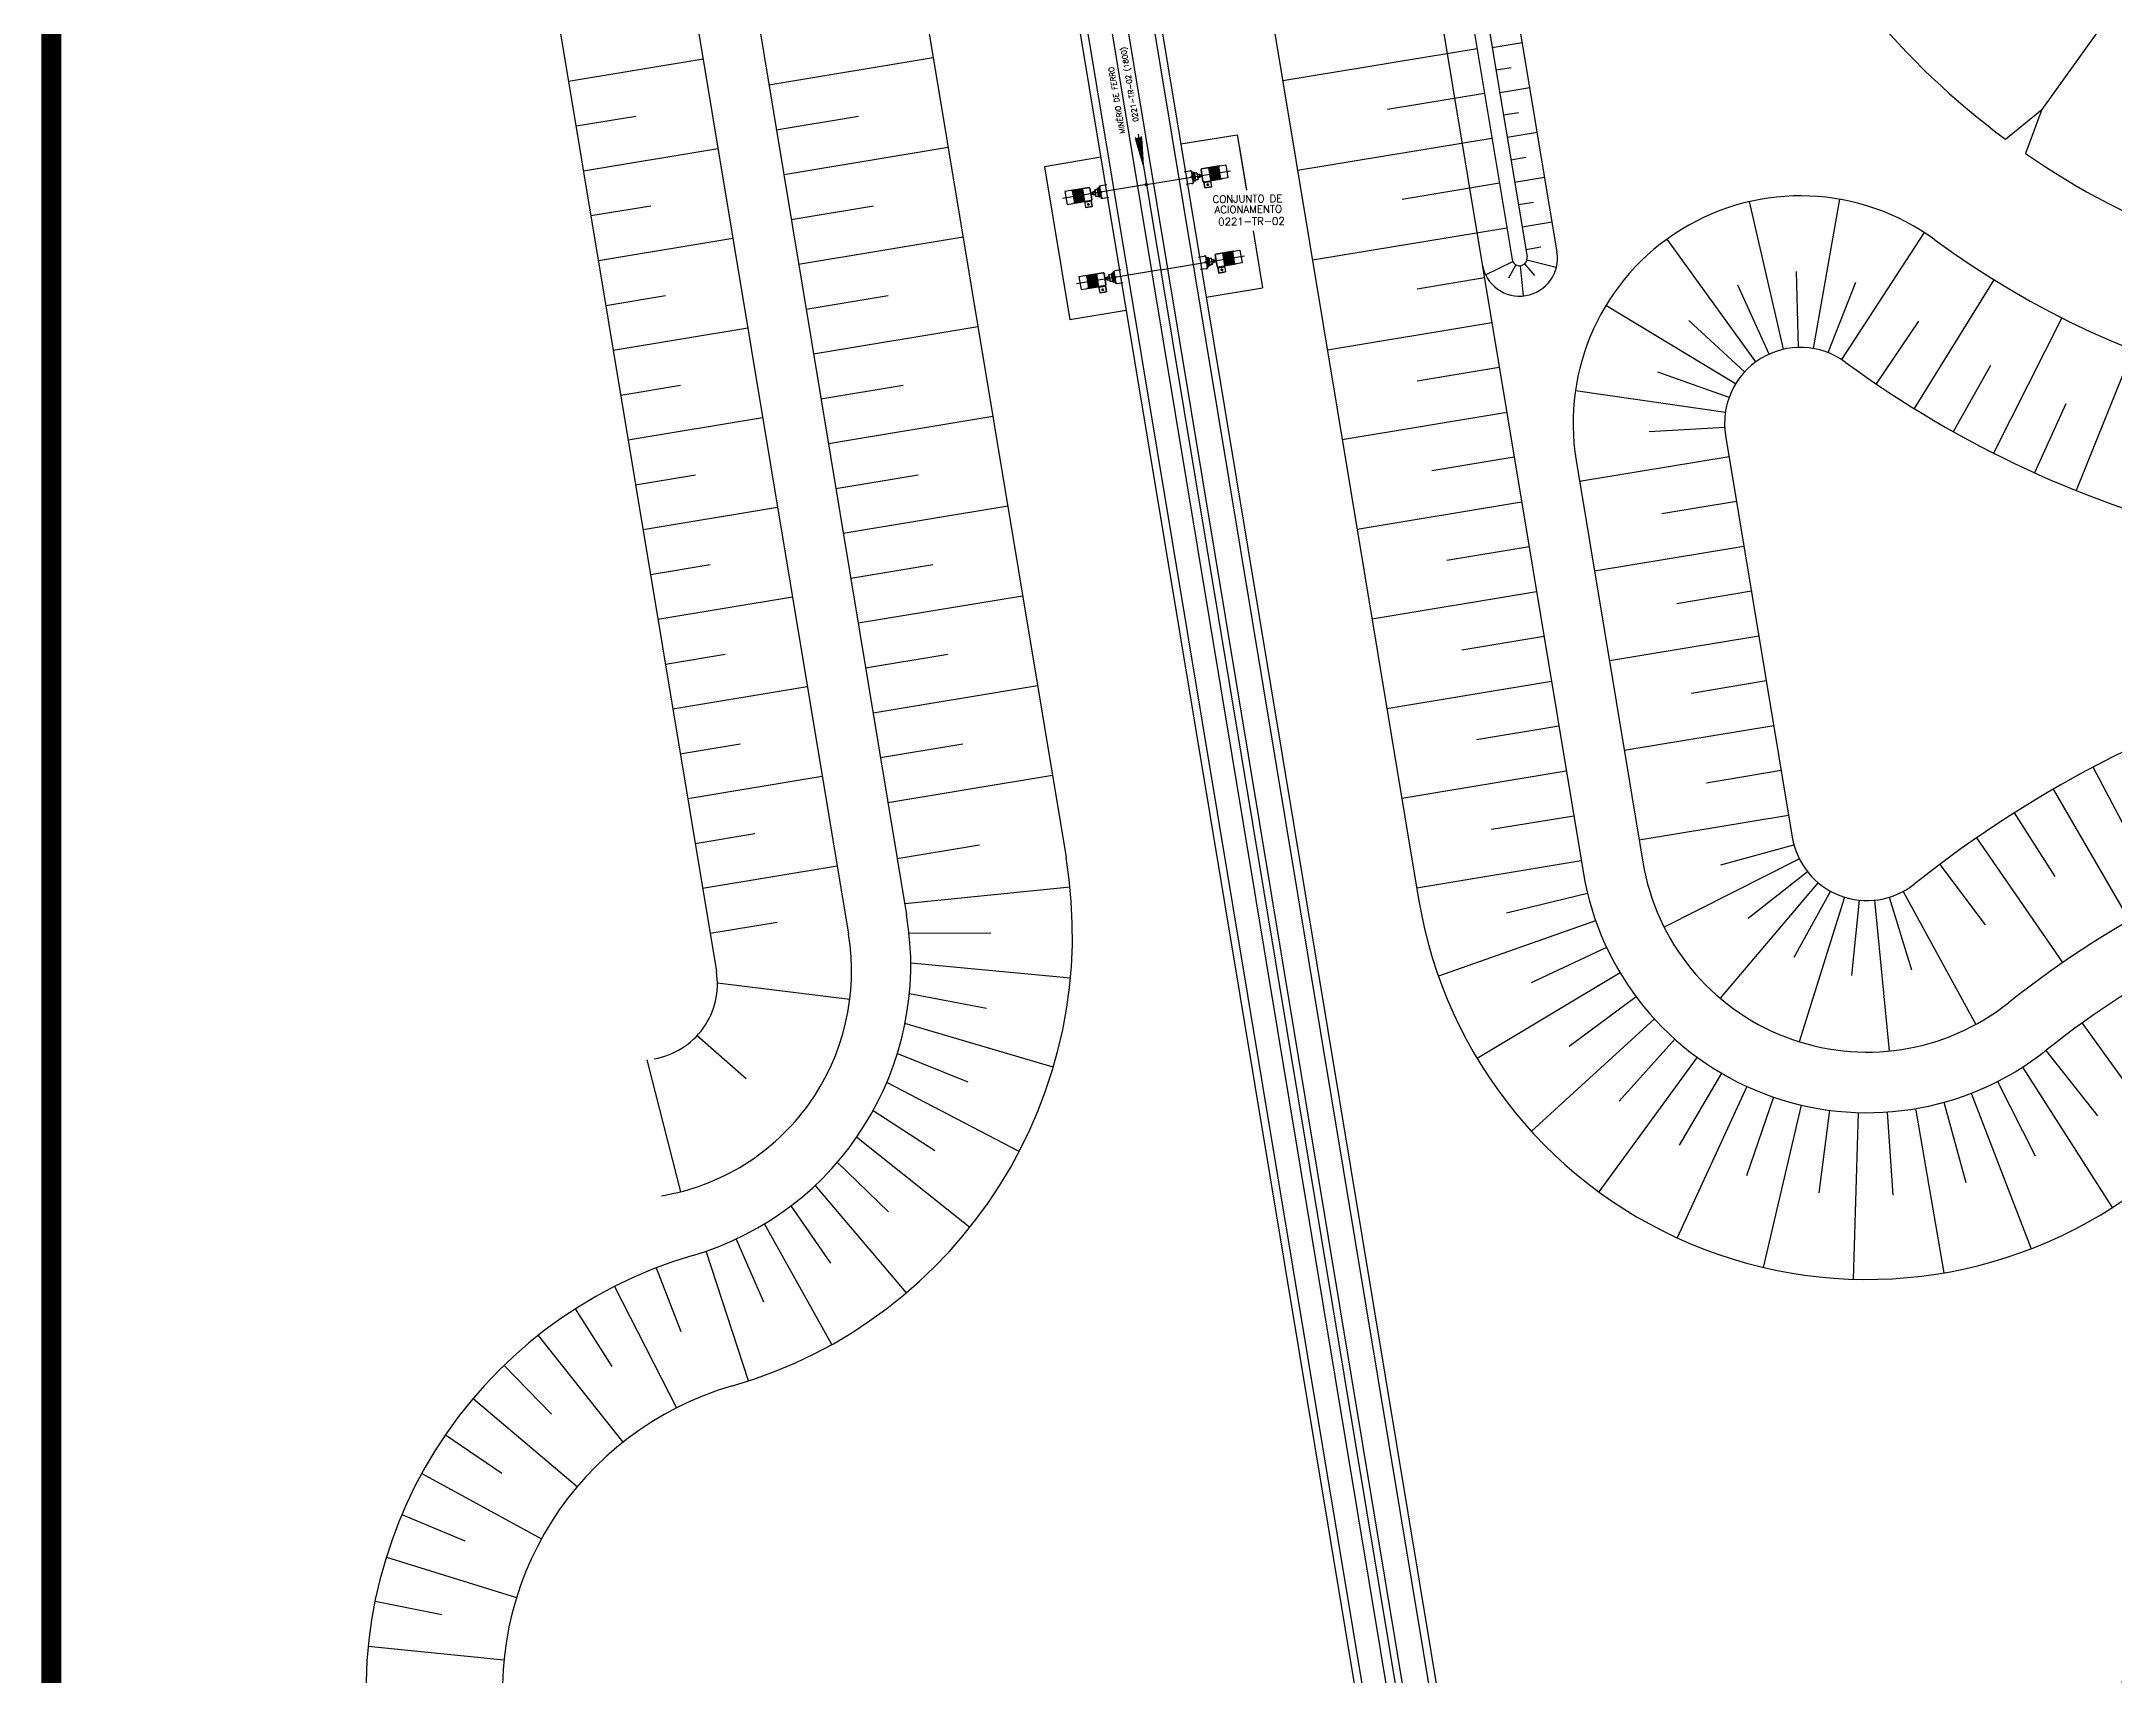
# Model space of a CAD drawing. Header units: millimetres. Extents: x -16232 to 52632, y -3739 to 20678.
# Drawn here: x 19671 to 21548, y 13005 to 14484 of the extents above; entities that cross this region are included whole.
import ezdxf
from ezdxf.enums import TextEntityAlignment as Align

# ---------------------------------------------------------------- set-up
doc = ezdxf.new("R2010")
doc.units = ezdxf.units.MM
doc.header["$LTSCALE"] = 300
doc.header["$MEASUREMENT"] = 0
doc.layers.add('CINZA-8', color=8, linetype='Continuous')
doc.layers.add('EM-PJ-TEXTO', color=7, linetype='Continuous')
doc.styles.add('ROMANT', font='ROMANT', dxfattribs={"height": 0.2})

msp = doc.modelspace()

# ---------------------------------------------------------------- linework, layer by layer
at = {"layer": 'CINZA-8'}
for p, q in [((20855.572, 15004.014), (20975.4, 14282.179)), ((20882.639, 15008.507), (21002.467, 14286.672)), ((20896.173, 15010.754), (21016.001, 14288.919)), ((20923.24, 15015.247), (21043.068, 14293.412)), ((20402.194, 14928.751), (20598.658, 13745.269)), ((20253.324, 14904.038), (20454.312, 13693.3)), ((20074.996, 14889.231), (20282.056, 13641.916)), ((20199.046, 14895.917), (20401.612, 13675.669)), ((21688.378, 14710.821), (21482.159, 14422.508)), ((20608.664, 14681.765), (21000.536, 12321.157)), ((20623.05, 14684.153), (21014.921, 12323.545)), ((20756.128, 14681.56), (20917.841, 13707.411)), ((20649.561, 14667.785), (21042.682, 12299.645)), ((20656.327, 14668.909), (21044.844, 12328.512)), ((20583.99, 14656.9), (20972.506, 12316.504)), ((20590.757, 14658.024), (20983.879, 12289.883)), ((20970.788, 14477.507), (20794.85, 14448.301)), ((21011.645, 14482.705), (20984.577, 14478.211)), ((20148.219, 14448.142), (20270.022, 14468.362)), ((20329.566, 14444.764), (20478.436, 14469.477)), ((21001.481, 14460.158), (20987.947, 14457.911)), ((20977.528, 14436.906), (20889.559, 14422.303)), ((21018.385, 14442.104), (20991.317, 14437.61)), ((20154.959, 14407.541), (20209.093, 14416.528)), ((20336.306, 14404.163), (20410.741, 14416.519)), ((21008.221, 14419.557), (20994.687, 14417.31)), ((20661.126, 14397.033), (20664.553, 14394.615)), ((20661.451, 14396.049), (20664.701, 14393.755)), ((20664.115, 14397.157), (20662.015, 14394.184)), ((20664.263, 14396.297), (20662.235, 14393.426)), ((20663.796, 14400.036), (20984.36, 12468.977)), ((20664.115, 14397.157), (20667.089, 14395.059)), ((20664.263, 14396.297), (20667.135, 14394.271)), ((20666.973, 14398.041), (20664.553, 14394.615)), ((20666.997, 14397.004), (20664.701, 14393.755)), ((20667.035, 14395.989), (20664.85, 14392.895)), ((20667.01, 14396.419), (20668.432, 14372.109)), ((20702.463, 14391.234), (20753.607, 14399.613)), ((20753.607, 14399.613), (20761.694, 14350.896)), ((20984.268, 14396.305), (20808.33, 14367.099)), ((21025.124, 14401.503), (20998.057, 14397.01)), ((20161.699, 14366.94), (20283.502, 14387.16)), ((20343.046, 14363.562), (20491.916, 14388.275)), ((20630.09, 14379.22), (20578.982, 14370.624)), ((20661.635, 14395.493), (20668.432, 14372.109)), ((20661.755, 14395.079), (20664.85, 14392.895)), ((20662.031, 14394.129), (20664.998, 14392.035)), ((20662.307, 14393.178), (20665.146, 14391.175)), ((20664.411, 14395.437), (20662.456, 14392.668)), ((20662.584, 14392.228), (20665.294, 14390.315)), ((20664.56, 14394.577), (20662.676, 14391.91)), ((20662.86, 14391.278), (20665.442, 14389.455)), ((20664.708, 14393.717), (20662.896, 14391.153)), ((20664.856, 14392.857), (20663.116, 14390.395)), ((20663.136, 14390.327), (20665.591, 14388.595)), ((20665.004, 14391.997), (20663.337, 14389.637)), ((20663.412, 14389.377), (20665.739, 14387.736)), ((20665.152, 14391.137), (20663.557, 14388.879)), ((20663.688, 14388.427), (20665.887, 14386.876)), ((20665.301, 14390.277), (20663.777, 14388.121)), ((20663.965, 14387.476), (20666.035, 14386.016)), ((20665.449, 14389.417), (20663.998, 14387.363)), ((20665.597, 14388.558), (20664.218, 14386.605)), ((20664.241, 14386.526), (20666.183, 14385.156)), ((20664.412, 14395.437), (20667.182, 14393.483)), ((20665.745, 14387.698), (20664.438, 14385.847)), ((20664.517, 14385.576), (20666.332, 14384.296)), ((20664.56, 14394.577), (20667.228, 14392.695)), ((20665.893, 14386.838), (20664.659, 14385.089)), ((20664.708, 14393.717), (20667.274, 14391.907)), ((20664.793, 14384.626), (20666.48, 14383.436)), ((20664.856, 14392.857), (20667.32, 14391.119)), ((20666.042, 14385.978), (20664.879, 14384.332)), ((20667.093, 14395.001), (20664.998, 14392.035)), ((20665.004, 14391.997), (20667.366, 14390.331)), ((20665.07, 14383.675), (20666.628, 14382.576)), ((20666.19, 14385.118), (20665.099, 14383.574)), ((20667.151, 14394.013), (20665.146, 14391.175)), ((20665.153, 14391.137), (20667.412, 14389.543)), ((20667.208, 14393.025), (20665.294, 14390.315)), ((20665.301, 14390.277), (20667.458, 14388.755)), ((20666.338, 14384.258), (20665.32, 14382.816)), ((20665.346, 14382.725), (20666.776, 14381.716)), ((20667.266, 14392.037), (20665.443, 14389.455)), ((20665.449, 14389.418), (20667.504, 14387.967)), ((20666.486, 14383.398), (20665.54, 14382.058)), ((20667.324, 14391.049), (20665.591, 14388.596)), ((20665.597, 14388.558), (20667.55, 14387.179)), ((20665.622, 14381.775), (20666.924, 14380.856)), ((20667.382, 14390.061), (20665.739, 14387.736)), ((20665.745, 14387.698), (20667.596, 14386.392)), ((20666.635, 14382.538), (20665.76, 14381.3)), ((20667.44, 14389.073), (20665.887, 14386.876)), ((20665.894, 14386.838), (20667.643, 14385.604)), ((20665.898, 14380.824), (20667.073, 14379.996)), ((20666.783, 14381.678), (20665.98, 14380.542)), ((20667.497, 14388.085), (20666.035, 14386.016)), ((20666.042, 14385.978), (20667.689, 14384.816)), ((20666.175, 14379.874), (20667.221, 14379.136)), ((20667.555, 14387.097), (20666.184, 14385.156)), ((20666.19, 14385.118), (20667.735, 14384.028)), ((20666.931, 14380.818), (20666.201, 14379.784)), ((20667.613, 14386.109), (20666.332, 14384.296)), ((20666.338, 14384.258), (20667.781, 14383.24)), ((20667.079, 14379.958), (20666.421, 14379.026)), ((20666.451, 14378.924), (20667.369, 14378.276)), ((20667.671, 14385.121), (20666.48, 14383.436)), ((20666.487, 14383.398), (20667.827, 14382.452)), ((20667.729, 14384.134), (20666.628, 14382.576)), ((20666.635, 14382.538), (20667.873, 14381.664)), ((20667.227, 14379.098), (20666.641, 14378.268)), ((20666.727, 14377.973), (20667.517, 14377.416)), ((20667.786, 14383.146), (20666.776, 14381.716)), ((20666.783, 14381.678), (20667.919, 14380.876)), ((20667.376, 14378.238), (20666.862, 14377.511)), ((20667.844, 14382.158), (20666.925, 14380.856)), ((20666.931, 14380.818), (20667.965, 14380.088)), ((20667.902, 14381.17), (20667.073, 14379.996)), ((20667.079, 14379.958), (20668.011, 14379.3)), ((20667.524, 14377.378), (20667.082, 14376.753)), ((20667.96, 14380.182), (20667.221, 14379.136)), ((20667.228, 14379.098), (20668.057, 14378.512)), ((20668.018, 14379.194), (20667.369, 14378.276)), ((20667.376, 14378.238), (20668.103, 14377.725)), ((20668.075, 14378.206), (20667.517, 14377.416)), ((20667.524, 14377.378), (20668.15, 14376.937)), ((20668.133, 14377.218), (20667.666, 14376.556)), ((20755.278, 14389.416), (20761.941, 14349.271)), ((21014.961, 14378.956), (21001.427, 14376.709)), ((20578.982, 14370.624), (20602.004, 14231.956)), ((20667.003, 14377.023), (20667.665, 14376.556)), ((20667.28, 14376.073), (20667.814, 14375.696)), ((20667.672, 14376.518), (20667.302, 14375.995)), ((20667.82, 14375.658), (20667.523, 14375.237)), ((20667.556, 14375.123), (20667.962, 14374.836)), ((20667.672, 14376.518), (20668.196, 14376.149)), ((20667.968, 14374.798), (20667.743, 14374.479)), ((20668.191, 14376.23), (20667.814, 14375.696)), ((20667.82, 14375.658), (20668.242, 14375.361)), ((20667.832, 14374.172), (20668.11, 14373.976)), ((20668.249, 14375.242), (20667.962, 14374.836)), ((20668.117, 14373.938), (20667.963, 14373.721)), ((20667.969, 14374.798), (20668.288, 14374.573)), ((20668.108, 14373.222), (20668.258, 14373.116)), ((20668.307, 14374.254), (20668.11, 14373.976)), ((20668.117, 14373.938), (20668.334, 14373.785)), ((20668.265, 14373.078), (20668.184, 14372.963)), ((20668.364, 14373.266), (20668.258, 14373.116)), ((20668.265, 14373.078), (20668.38, 14372.997)), ((20668.385, 14372.272), (20668.406, 14372.256)), ((20668.413, 14372.218), (20668.404, 14372.205)), ((20668.422, 14372.278), (20668.407, 14372.256)), ((20668.413, 14372.218), (20668.426, 14372.209)), ((20671.371, 14354.54), (20747.458, 14367.006)), ((20705.447, 14365.976), (20710.758, 14366.846)), ((20711.934, 14367.038), (20712.012, 14366.565)), ((20712.012, 14366.565), (20713.724, 14356.113)), ((20712.012, 14366.565), (20713.181, 14365.366)), ((20713.181, 14365.366), (20714.264, 14365.543)), ((20713.181, 14365.366), (20714.45, 14357.622)), ((20714.264, 14365.543), (20714.322, 14365.191)), ((20714.322, 14365.191), (20714.909, 14365.288)), ((20714.322, 14365.191), (20715.475, 14358.151)), ((20714.909, 14365.288), (20714.993, 14364.78)), ((20714.993, 14364.78), (20717.113, 14365.127)), ((20714.993, 14364.78), (20715.98, 14358.755)), ((20718.1, 14359.103), (20715.98, 14358.755)), ((20715.98, 14358.755), (20716.063, 14358.248)), ((20717.113, 14365.127), (20717.385, 14363.469)), ((20717.385, 14363.469), (20719.537, 14363.822)), ((20717.385, 14363.469), (20717.828, 14360.761)), ((20719.981, 14361.114), (20717.828, 14360.761)), ((20717.828, 14360.761), (20718.1, 14359.103)), ((20719.537, 14363.822), (20719.648, 14363.145)), ((20719.648, 14363.145), (20721.543, 14363.455)), ((20719.648, 14363.145), (20721.543, 14363.455)), ((20719.87, 14361.791), (20721.765, 14362.101)), ((20721.765, 14362.101), (20719.87, 14361.791)), ((20719.87, 14361.791), (20719.981, 14361.114)), ((20720.814, 14367.909), (20721.38, 14368.697)), ((20721.543, 14363.455), (20720.814, 14367.909)), ((20721.38, 14368.697), (20743.314, 14372.29)), ((20722.495, 14357.647), (20721.765, 14362.101)), ((20727.472, 14369.695), (20729.375, 14358.079)), ((20727.536, 14369.303), (20736.634, 14370.793)), ((20727.647, 14368.626), (20736.745, 14370.116)), ((20727.758, 14367.949), (20736.856, 14369.439)), ((20727.869, 14367.272), (20736.967, 14368.762)), ((20727.98, 14366.595), (20737.078, 14368.085)), ((20728.091, 14365.918), (20737.189, 14367.408)), ((20728.202, 14365.241), (20737.3, 14366.731)), ((20728.313, 14364.564), (20737.41, 14366.055)), ((20728.534, 14363.21), (20737.632, 14364.701)), ((20728.645, 14362.533), (20737.743, 14364.024)), ((20728.756, 14361.856), (20737.854, 14363.347)), ((20728.867, 14361.179), (20737.965, 14362.67)), ((20728.978, 14360.503), (20738.076, 14361.993)), ((20729.089, 14359.826), (20738.187, 14361.316)), ((20729.2, 14359.149), (20738.298, 14360.639)), ((20729.311, 14358.472), (20738.409, 14359.962)), ((20745.217, 14360.675), (20729.375, 14358.079)), ((20736.57, 14371.186), (20738.473, 14359.57)), ((20743.314, 14372.29), (20745.217, 14360.675)), ((21031.864, 14360.902), (21004.797, 14356.409)), ((20671.371, 14354.54), (20595.336, 14341.753)), ((20619.47, 14351.78), (20597.551, 14348.093)), ((20597.551, 14348.093), (20599.503, 14336.485)), ((20604.29, 14349.227), (20606.243, 14337.619)), ((20613.448, 14350.363), (20604.356, 14348.834)), ((20613.562, 14349.687), (20604.47, 14348.158)), ((20613.675, 14349.01), (20604.584, 14347.481)), ((20613.789, 14348.334), (20604.698, 14346.805)), ((20613.903, 14347.658), (20604.811, 14346.129)), ((20614.017, 14346.981), (20604.925, 14345.452)), ((20614.13, 14346.305), (20605.039, 14344.776)), ((20614.244, 14345.628), (20605.153, 14344.099)), ((20614.472, 14344.275), (20605.38, 14342.746)), ((20614.585, 14343.599), (20605.494, 14342.07)), ((20614.699, 14342.922), (20605.608, 14341.393)), ((20614.813, 14342.246), (20605.722, 14340.717)), ((20614.927, 14341.57), (20605.835, 14340.041)), ((20615.041, 14340.893), (20605.949, 14339.364)), ((20615.154, 14340.217), (20606.063, 14338.688)), ((20613.382, 14350.756), (20615.334, 14339.148)), ((20620.26, 14351.217), (20619.47, 14351.78)), ((20621.009, 14346.766), (20620.26, 14351.217)), ((20622.903, 14347.084), (20621.009, 14346.766)), ((20622.903, 14347.084), (20621.009, 14346.766)), ((20623.13, 14345.732), (20621.236, 14345.413)), ((20621.236, 14345.413), (20623.13, 14345.732)), ((20621.985, 14340.962), (20621.236, 14345.413)), ((20621.422, 14340.172), (20621.985, 14340.962)), ((20621.422, 14340.172), (20622.353, 14334.638)), ((20622.353, 14334.638), (20621.422, 14340.172)), ((20624.94, 14348.123), (20622.789, 14347.761)), ((20622.789, 14347.761), (20622.903, 14347.084)), ((20623.13, 14345.732), (20623.244, 14345.055)), ((20623.244, 14345.055), (20625.395, 14345.417)), ((20626.78, 14350.136), (20624.661, 14349.78)), ((20624.661, 14349.78), (20624.94, 14348.123)), ((20624.94, 14348.123), (20625.395, 14345.417)), ((20625.395, 14345.417), (20625.674, 14343.76)), ((20625.674, 14343.76), (20627.793, 14344.116)), ((20627.282, 14350.742), (20626.695, 14350.644)), ((20626.695, 14350.644), (20626.78, 14350.136)), ((20626.78, 14350.136), (20627.793, 14344.116)), ((20628.305, 14351.276), (20627.222, 14351.094)), ((20627.222, 14351.094), (20627.282, 14350.742)), ((20627.282, 14350.742), (20628.465, 14343.707)), ((20627.793, 14344.116), (20627.878, 14343.609)), ((20627.878, 14343.609), (20628.465, 14343.707)), ((20629.024, 14352.788), (20628.305, 14351.276)), ((20628.305, 14351.276), (20629.606, 14343.538)), ((20628.465, 14343.707), (20628.524, 14343.356)), ((20628.524, 14343.356), (20629.606, 14343.538)), ((20628.945, 14353.262), (20629.024, 14352.788)), ((20629.024, 14352.788), (20630.781, 14342.344)), ((20629.606, 14343.538), (20630.781, 14342.344)), ((20635.427, 14354.352), (20630.12, 14353.459)), ((20630.781, 14342.344), (20630.86, 14341.87)), ((20632.036, 14342.068), (20637.319, 14342.957)), ((20712.626, 14355.446), (20707.339, 14354.58)), ((20714.45, 14357.622), (20713.724, 14356.113)), ((20713.724, 14356.113), (20713.802, 14355.639)), ((20715.533, 14357.799), (20714.45, 14357.622)), ((20716.063, 14358.248), (20715.475, 14358.151)), ((20715.475, 14358.151), (20715.533, 14357.799)), ((20723.283, 14357.081), (20722.495, 14357.647)), ((20723.283, 14357.081), (20724.19, 14351.544)), ((20724.19, 14351.544), (20723.283, 14357.081)), ((20723.414, 14356.282), (20729.506, 14357.28)), ((20724.19, 14351.544), (20730.282, 14352.542)), ((20730.282, 14352.542), (20724.19, 14351.544)), ((20727.945, 14354.592), (20725.751, 14354.233)), ((20726.668, 14355.509), (20727.028, 14353.316)), ((20729.375, 14358.079), (20730.282, 14352.542)), ((20729.375, 14358.079), (20730.282, 14352.542)), ((20991.007, 14355.704), (20903.039, 14341.101)), ((21275.404, 14206.043), (21299.256, 14341.142)), ((20168.439, 14326.339), (20222.573, 14335.326)), ((20349.785, 14322.961), (20424.221, 14335.317)), ((20599.503, 14336.485), (20615.334, 14339.148)), ((20615.268, 14339.54), (20606.177, 14338.011)), ((20615.334, 14339.148), (20616.265, 14333.615)), ((20615.334, 14339.148), (20616.265, 14333.615)), ((20621.556, 14339.374), (20615.468, 14338.35)), ((20622.353, 14334.638), (20616.265, 14333.615)), ((20616.265, 14333.615), (20622.353, 14334.638)), ((20617.815, 14336.31), (20620.006, 14336.678)), ((20618.726, 14337.59), (20619.095, 14335.398)), ((21021.701, 14338.355), (21008.167, 14336.108)), ((21248.113, 14205.344), (21217.382, 14339.047)), ((20175.179, 14285.738), (20296.982, 14305.958)), ((20356.525, 14282.36), (20505.396, 14307.073)), ((20768.063, 14312.523), (20776.625, 14260.944)), ((20997.747, 14315.103), (20821.81, 14285.897)), ((21038.604, 14320.301), (21011.537, 14315.808)), ((21223.255, 14194.057), (21142.81, 14305.184)), ((21375.462, 14311.138), (21300.806, 14196.041)), ((20684.177, 14277.399), (20760.264, 14289.864)), ((20718.253, 14288.834), (20723.564, 14289.704)), ((20724.74, 14289.897), (20724.818, 14289.423)), ((20724.818, 14289.423), (20726.53, 14278.971)), ((20724.818, 14289.423), (20725.987, 14288.224)), ((20725.987, 14288.224), (20727.07, 14288.402)), ((20725.987, 14288.224), (20727.256, 14280.48)), ((20727.07, 14288.402), (20727.128, 14288.05)), ((20727.128, 14288.05), (20727.715, 14288.146)), ((20727.128, 14288.05), (20728.281, 14281.01)), ((20727.715, 14288.146), (20727.798, 14287.638)), ((20727.798, 14287.638), (20729.919, 14287.985)), ((20727.798, 14287.638), (20728.785, 14281.614)), ((20729.919, 14287.985), (20730.19, 14286.327)), ((20730.19, 14286.327), (20732.343, 14286.68)), ((20730.19, 14286.327), (20730.634, 14283.619)), ((20732.787, 14283.972), (20730.634, 14283.619)), ((20730.634, 14283.619), (20730.906, 14281.961)), ((20732.343, 14286.68), (20732.454, 14286.003)), ((20732.454, 14286.003), (20734.349, 14286.313)), ((20732.454, 14286.003), (20734.349, 14286.313)), ((20732.676, 14284.649), (20734.571, 14284.959)), ((20734.571, 14284.959), (20732.676, 14284.649)), ((20732.676, 14284.649), (20732.787, 14283.972)), ((20733.62, 14290.767), (20734.186, 14291.555)), ((20734.349, 14286.313), (20733.62, 14290.767)), ((20734.186, 14291.555), (20756.12, 14295.149)), ((20735.301, 14280.505), (20734.571, 14284.959)), ((20740.278, 14292.553), (20742.181, 14280.937)), ((20740.342, 14292.161), (20749.44, 14293.651)), ((20740.453, 14291.484), (20749.551, 14292.974)), ((20740.564, 14290.807), (20749.662, 14292.297)), ((20740.675, 14290.13), (20749.773, 14291.62)), ((20740.786, 14289.453), (20749.884, 14290.943)), ((20740.897, 14288.776), (20749.995, 14290.267)), ((20741.008, 14288.099), (20750.105, 14289.59)), ((20741.119, 14287.422), (20750.216, 14288.913)), ((20741.34, 14286.068), (20750.438, 14287.559)), ((20741.451, 14285.391), (20750.549, 14286.882)), ((20741.562, 14284.715), (20750.66, 14286.205)), ((20741.673, 14284.038), (20750.771, 14285.528)), ((20741.784, 14283.361), (20750.882, 14284.851)), ((20741.895, 14282.684), (20750.993, 14284.174)), ((20742.006, 14282.007), (20751.103, 14283.497)), ((20758.023, 14283.533), (20742.181, 14280.937)), ((20749.376, 14294.044), (20751.279, 14282.428)), ((20756.12, 14295.149), (20758.023, 14283.533)), ((20978.466, 14272.643), (21003.08, 14284.765)), ((21028.441, 14297.754), (21014.907, 14295.507)), ((21042.495, 14279.429), (21015.886, 14286.122)), ((20684.177, 14277.399), (20608.142, 14264.611)), ((20632.276, 14274.638), (20610.357, 14270.951)), ((20610.357, 14270.951), (20612.309, 14259.344)), ((20617.096, 14272.085), (20619.049, 14260.477)), ((20626.254, 14273.221), (20617.162, 14271.692)), ((20626.367, 14272.545), (20617.276, 14271.016)), ((20626.481, 14271.869), (20617.39, 14270.34)), ((20626.595, 14271.192), (20617.504, 14269.663)), ((20626.709, 14270.516), (20617.617, 14268.987)), ((20626.823, 14269.839), (20617.731, 14268.31)), ((20626.936, 14269.163), (20617.845, 14267.634)), ((20627.05, 14268.486), (20617.959, 14266.957)), ((20627.278, 14267.133), (20618.186, 14265.604)), ((20627.391, 14266.457), (20618.3, 14264.928)), ((20627.505, 14265.781), (20618.414, 14264.252)), ((20627.619, 14265.104), (20618.527, 14263.575)), ((20626.188, 14273.614), (20628.14, 14262.006)), ((20633.066, 14274.075), (20632.276, 14274.638)), ((20633.814, 14269.624), (20633.066, 14274.075)), ((20635.709, 14269.943), (20633.814, 14269.624)), ((20635.709, 14269.943), (20633.814, 14269.624)), ((20635.936, 14268.59), (20634.042, 14268.271)), ((20634.042, 14268.271), (20635.936, 14268.59)), ((20634.791, 14263.82), (20634.042, 14268.271)), ((20637.746, 14270.981), (20635.595, 14270.619)), ((20635.595, 14270.619), (20635.709, 14269.943)), ((20635.936, 14268.59), (20636.05, 14267.913)), ((20636.05, 14267.913), (20638.201, 14268.275)), ((20639.586, 14272.994), (20637.467, 14272.638)), ((20637.467, 14272.638), (20637.746, 14270.981)), ((20637.746, 14270.981), (20638.201, 14268.275)), ((20638.201, 14268.275), (20638.48, 14266.618)), ((20638.48, 14266.618), (20640.598, 14266.974)), ((20640.088, 14273.6), (20639.501, 14273.502)), ((20639.501, 14273.502), (20639.586, 14272.994)), ((20639.586, 14272.994), (20640.598, 14266.974)), ((20641.111, 14274.134), (20640.028, 14273.952)), ((20640.028, 14273.952), (20640.088, 14273.6)), ((20640.088, 14273.6), (20641.271, 14266.565)), ((20640.598, 14266.974), (20640.684, 14266.467)), ((20640.684, 14266.467), (20641.271, 14266.565)), ((20641.83, 14275.646), (20641.111, 14274.134)), ((20641.111, 14274.134), (20642.412, 14266.396)), ((20641.271, 14266.565), (20641.33, 14266.214)), ((20641.33, 14266.214), (20642.412, 14266.396)), ((20641.751, 14276.12), (20641.83, 14275.646)), ((20641.83, 14275.646), (20643.587, 14265.202)), ((20642.412, 14266.396), (20643.587, 14265.202)), ((20648.233, 14277.21), (20642.926, 14276.318)), ((20643.587, 14265.202), (20643.666, 14264.729)), ((20644.842, 14264.926), (20650.125, 14265.815)), ((20725.432, 14278.305), (20720.145, 14277.438)), ((20727.256, 14280.48), (20726.53, 14278.971)), ((20726.53, 14278.971), (20726.608, 14278.497)), ((20728.339, 14280.658), (20727.256, 14280.48)), ((20728.869, 14281.106), (20728.281, 14281.01)), ((20728.281, 14281.01), (20728.339, 14280.658)), ((20730.906, 14281.961), (20728.785, 14281.614)), ((20728.785, 14281.614), (20728.869, 14281.106)), ((20736.089, 14279.939), (20735.301, 14280.505)), ((20736.089, 14279.939), (20736.996, 14274.402)), ((20736.996, 14274.402), (20736.089, 14279.939)), ((20736.219, 14279.14), (20742.312, 14280.139)), ((20736.996, 14274.402), (20743.088, 14275.4)), ((20743.088, 14275.4), (20736.996, 14274.402)), ((20740.75, 14277.45), (20738.557, 14277.091)), ((20739.474, 14278.367), (20739.833, 14276.174)), ((20742.117, 14281.33), (20751.214, 14282.82)), ((20742.181, 14280.937), (20743.088, 14275.4)), ((20742.181, 14280.937), (20743.088, 14275.4)), ((20977.42, 14270.009), (20916.519, 14259.899)), ((20975.4, 14282.179), (21066.711, 13732.125)), ((21005.922, 14281.788), (20999.3, 14269.774)), ((21012.849, 14253.689), (21009.957, 14280.974)), ((21013.731, 14282.616), (21022.725, 14272.257)), ((21261.723, 14207.065), (21259.968, 14275.637)), ((21288.607, 14202.318), (21313.737, 14266.144)), ((21438.705, 14268.293), (21366.488, 14151.651)), ((20181.919, 14245.137), (20236.053, 14254.124)), ((20363.265, 14241.759), (20437.7, 14254.115)), ((20612.309, 14259.344), (20628.14, 14262.006)), ((20627.733, 14264.428), (20618.641, 14262.899)), ((20627.846, 14263.751), (20618.755, 14262.222)), ((20627.96, 14263.075), (20618.869, 14261.546)), ((20628.074, 14262.398), (20618.983, 14260.869)), ((20628.14, 14262.006), (20629.071, 14256.473)), ((20628.14, 14262.006), (20629.071, 14256.473)), ((20634.362, 14262.232), (20628.274, 14261.208)), ((20635.159, 14257.497), (20629.071, 14256.473)), ((20629.071, 14256.473), (20635.159, 14257.497)), ((20630.621, 14259.168), (20632.812, 14259.537)), ((20631.532, 14260.448), (20631.901, 14258.256)), ((20634.228, 14263.03), (20634.791, 14263.82)), ((20634.228, 14263.03), (20635.159, 14257.497)), ((20635.159, 14257.497), (20634.228, 14263.03)), ((20725.481, 14252.566), (20776.626, 14260.944)), ((21235.117, 14200.95), (21206.755, 14263.406)), ((20653.111, 14240.552), (20602.002, 14231.956)), ((20984.16, 14229.408), (20835.29, 14204.695)), ((21204.769, 14173.968), (21087.351, 14244.917)), ((21213.003, 14184.941), (21162.527, 14231.389)), ((21370.558, 14230.776), (21331.97, 14174.065)), ((21500.166, 14233.812), (21438.259, 14111.385)), ((20188.658, 14204.536), (20310.461, 14224.756)), ((20370.005, 14201.158), (20518.876, 14225.871)), ((21435.502, 14190.567), (21401.94, 14130.745)), ((21564.368, 14204.749), (21513.229, 14077.448)), ((20195.398, 14163.935), (20249.533, 14172.922)), ((20376.745, 14160.557), (20451.18, 14172.913)), ((20990.9, 14188.807), (20916.465, 14176.45)), ((21198.884, 14161.575), (21134.29, 14184.658)), ((21195.582, 14148.26), (21059.791, 14167.793)), ((21503.666, 14156.099), (21475.379, 14093.609)), ((20202.138, 14123.334), (20323.941, 14143.554)), ((20383.485, 14119.956), (20532.355, 14144.669)), ((20997.64, 14148.206), (20848.77, 14123.493)), ((21194.997, 14134.553), (21126.516, 14130.614)), ((21195.81, 14127.26), (21256.182, 13763.578)), ((21004.38, 14107.605), (20929.945, 14095.248)), ((21060.473, 14104.793), (21120.846, 13741.111)), ((21063.61, 14085.897), (21198.946, 14108.363)), ((20208.878, 14082.733), (20263.013, 14091.72)), ((20390.225, 14079.355), (20464.66, 14091.711)), ((20215.618, 14042.132), (20337.421, 14062.352)), ((20396.965, 14038.754), (20545.835, 14063.467)), ((21011.12, 14067.004), (20862.249, 14042.291)), ((21138.018, 14056.529), (21205.686, 14067.762)), ((21017.86, 14026.403), (20943.425, 14014.046)), ((21077.09, 14004.695), (21212.426, 14027.161)), ((20222.358, 14001.531), (20276.493, 14010.518)), ((20403.705, 13998.153), (20478.14, 14010.509)), ((21024.6, 13985.802), (20875.729, 13961.089)), ((21151.498, 13975.327), (21219.166, 13986.56)), ((20229.098, 13960.93), (20350.901, 13981.15)), ((20410.445, 13957.552), (20559.315, 13982.265)), ((21090.57, 13923.493), (21225.906, 13945.959)), ((20235.838, 13920.329), (20289.973, 13929.316)), ((20417.185, 13916.951), (20491.62, 13929.308)), ((21031.34, 13945.201), (20956.904, 13932.844)), ((20242.578, 13879.728), (20364.381, 13899.948)), ((20423.925, 13876.35), (20572.795, 13901.063)), ((21038.079, 13904.6), (20889.209, 13879.887)), ((21164.978, 13894.125), (21232.646, 13905.358)), ((21044.819, 13863.999), (20970.384, 13851.642)), ((21104.05, 13842.291), (21239.386, 13864.757)), ((20249.318, 13839.127), (20303.452, 13848.114)), ((20430.665, 13835.749), (20505.1, 13848.106)), ((20256.058, 13798.526), (20377.861, 13818.746)), ((20437.405, 13795.148), (20586.275, 13819.861)), ((21051.559, 13823.398), (20902.689, 13798.685)), ((21178.458, 13812.923), (21246.126, 13824.156)), ((21560.696, 13766.481), (21528.624, 13827.116)), ((21561.489, 13688.507), (21492.628, 13807.161)), ((21058.299, 13782.797), (20983.864, 13770.44)), ((21117.529, 13761.089), (21252.866, 13783.555)), ((21494.18, 13727.879), (21457.445, 13785.807)), ((20262.798, 13757.925), (20316.932, 13766.912)), ((21501.096, 13650.208), (21423.128, 13763.087)), ((20445.825, 13744.422), (20520.26, 13756.779)), ((21065.039, 13742.196), (20916.169, 13717.483)), ((21262.587, 13743.957), (21140.059, 13682.251)), ((21191.494, 13738.721), (21257.672, 13756.766)), ((21389.73, 13739.035), (21430.903, 13684.172)), ((20269.538, 13717.324), (20391.341, 13737.544)), ((21279.473, 13722.506), (21190.717, 13617.896)), ((21269.952, 13732.383), (21216.053, 13689.955)), ((20602.255, 13718.276), (20452.669, 13703.198)), ((20997.35, 13695.004), (21070.646, 13712.92)), ((21290.769, 13714.721), (21257.687, 13654.631)), ((21303.388, 13709.34), (21262.464, 13578.397)), ((21316.826, 13706.577), (21309.802, 13638.343)), ((21330.545, 13706.544), (21343.933, 13570.01)), ((21343.996, 13709.241), (21364.141, 13643.672)), ((21356.641, 13714.562), (21422.222, 13594.063)), ((20276.278, 13676.723), (20337.179, 13686.833)), ((21078.094, 13687.941), (20935.813, 13637.648)), ((20456.556, 13676.636), (20530.476, 13676.905)), ((20602.555, 13636.06), (20458.013, 13649.565)), ((21087.999, 13663.83), (21019.726, 13631.704)), ((20282.974, 13631.702), (20402.883, 13617.109)), ((21100.262, 13640.829), (20970.816, 13563.261)), ((20456.768, 13622.232), (20526.758, 13608.774)), ((21114.761, 13619.168), (21054.236, 13574.114)), ((20587.03, 13555.322), (20452.76, 13594.92)), ((21131.352, 13599.064), (21019.905, 13497.316)), ((21518.475, 13595.315), (21606.678, 13472.868)), ((20264.605, 13583.956), (20308.885, 13545.032)), ((21149.867, 13580.717), (21099.503, 13524.532)), ((21485.668, 13570.463), (21532.51, 13511.31)), ((20219.021, 13561.918), (20249.457, 13442.568)), ((20445.96, 13567.927), (20509.725, 13542.191)), ((21170.122, 13564.311), (21081.121, 13442.442)), ((21464.45, 13555.324), (21545.85, 13428.252)), ((20556.259, 13479.081), (20436.373, 13541.557)), ((21215.026, 13537.956), (21152.022, 13400.83)), ((21191.914, 13550.01), (21153.722, 13484.935)), ((21441.826, 13542.379), (21475.977, 13475.096)), ((20424.044, 13516.123), (20479.769, 13479.835)), ((21239.226, 13528.272), (21214.729, 13456.905)), ((21264.272, 13521.053), (21229.779, 13374.14)), ((21289.914, 13516.371), (21280.09, 13441.559)), ((21315.895, 13514.274), (21311.29, 13363.436)), ((21341.956, 13514.782), (21347.197, 13439.51)), ((21367.836, 13517.89), (21393.301, 13369.147)), ((21393.276, 13523.568), (21413.373, 13450.84)), ((21418.022, 13531.758), (21472.542, 13391.043)), ((20511.394, 13410.184), (20409.055, 13491.937)), ((20391.53, 13469.302), (20437.855, 13424.305)), ((20454.11, 13351.209), (20371.63, 13448.511)), ((20349.556, 13429.839), (20385.51, 13377.993)), ((20386.548, 13304.357), (20325.547, 13413.537)), ((20311.234, 13271.381), (20272.828, 13388.89)), ((20299.872, 13399.825), (20324.781, 13342.935)), ((20227.423, 13373.725), (20249.764, 13316.174)), ((20189.864, 13356.939), (20245.813, 13246.873)), ((20154.168, 13336.488), (20187.497, 13284.522)), ((20120.693, 13312.575), (20197.393, 13215.818)), ((20089.772, 13285.439), (20132.76, 13241.131)), ((20061.714, 13255.352), (20156.108, 13175.762)), ((20036.8, 13222.614), (20087.734, 13187.73)), ((20015.279, 13187.553), (20123.604, 13128.303)), ((19997.366, 13150.518), (20054.215, 13126.448)), ((19983.24, 13111.88), (20101.176, 13075.332)), ((19973.041, 13072.025), (20033.539, 13059.729)), ((19966.873, 13031.35), (20089.719, 13018.961))]:
    msp.add_line(p, q, dxfattribs=at)
msp.add_lwpolyline([(21230.584, 14661.552, 0.12373706), (21449.315, 14395.505), (21482.159, 14422.508), (21467.217, 14382.701, 0.12373706), (21789.667, 14261.663), (21804.609, 14301.471), (21811.572, 14259.525, 0.12373706), (22151.341, 14315.928), (22144.378, 14357.874), (22171.381, 14325.029, 0.12373706), (22437.428, 14543.76)], format="xyb", dxfattribs=at)
for points in [[(20712.626, 14355.446), (20713.314, 14355.559), (20713.314, 14355.559), (20713.802, 14355.639), (20713.724, 14356.113), (20714.45, 14357.622), (20715.533, 14357.799), (20715.475, 14358.151), (20716.063, 14358.248), (20715.98, 14358.755), (20718.1, 14359.103), (20717.828, 14360.761), (20719.981, 14361.114), (20719.537, 14363.822), (20717.385, 14363.469), (20717.113, 14365.127), (20714.993, 14364.78), (20714.909, 14365.288), (20714.322, 14365.191), (20714.264, 14365.543), (20713.181, 14365.366), (20712.012, 14366.565), (20711.934, 14367.038), (20711.447, 14366.959), (20711.447, 14366.959), (20710.758, 14366.846)], [(20711.79, 14360.544), (20712.208, 14360.613), (20712.011, 14361.816), (20711.593, 14361.748)], [(20711.667, 14361.296), (20712.085, 14361.365)], [(20712.134, 14361.064), (20711.717, 14360.996)], [(20737.484, 14371.335), (20721.38, 14368.697), (20720.814, 14367.909), (20722.495, 14357.647), (20723.283, 14357.081), (20739.931, 14359.808)], [(20603.377, 14349.073), (20619.47, 14351.78), (20620.26, 14351.217), (20621.985, 14340.962), (20621.422, 14340.172), (20604.786, 14337.374)], [(20632.036, 14342.068), (20631.348, 14341.952), (20631.348, 14341.952), (20630.86, 14341.87), (20630.781, 14342.344), (20629.606, 14343.538), (20628.524, 14343.356), (20628.465, 14343.707), (20627.878, 14343.609), (20627.793, 14344.116), (20625.674, 14343.76), (20625.395, 14345.417), (20623.244, 14345.055), (20622.789, 14347.761), (20624.94, 14348.123), (20624.661, 14349.78), (20626.78, 14350.136), (20626.695, 14350.644), (20627.282, 14350.742), (20627.222, 14351.094), (20628.305, 14351.276), (20629.024, 14352.788), (20628.945, 14353.262), (20629.432, 14353.344), (20629.432, 14353.344), (20630.12, 14353.459)], [(20631.179, 14347.162), (20630.761, 14347.092), (20630.559, 14348.295), (20630.977, 14348.365)], [(20631.052, 14347.914), (20630.635, 14347.844)], [(20630.685, 14347.543), (20631.103, 14347.614)], [(20725.432, 14278.305), (20726.12, 14278.417), (20726.12, 14278.417), (20726.608, 14278.497), (20726.53, 14278.971), (20727.256, 14280.48), (20728.339, 14280.658), (20728.281, 14281.01), (20728.869, 14281.106), (20728.785, 14281.614), (20730.906, 14281.961), (20730.634, 14283.619), (20732.787, 14283.972), (20732.343, 14286.68), (20730.19, 14286.327), (20729.919, 14287.985), (20727.798, 14287.638), (20727.715, 14288.146), (20727.128, 14288.05), (20727.07, 14288.402), (20725.987, 14288.224), (20724.818, 14289.423), (20724.74, 14289.897), (20724.253, 14289.817), (20724.253, 14289.817), (20723.564, 14289.704)], [(20724.596, 14283.402), (20725.014, 14283.471), (20724.817, 14284.674), (20724.399, 14284.606)], [(20724.473, 14284.155), (20724.891, 14284.223)], [(20724.94, 14283.922), (20724.522, 14283.854)], [(20750.289, 14294.193), (20734.186, 14291.555), (20733.62, 14290.767), (20735.301, 14280.505), (20736.089, 14279.939), (20752.736, 14282.667)], [(20616.183, 14271.931), (20632.276, 14274.638), (20633.066, 14274.075), (20634.791, 14263.82), (20634.228, 14263.03), (20617.592, 14260.232)], [(20644.842, 14264.926), (20644.153, 14264.811), (20644.153, 14264.811), (20643.666, 14264.729), (20643.587, 14265.202), (20642.412, 14266.396), (20641.33, 14266.214), (20641.271, 14266.565), (20640.684, 14266.467), (20640.598, 14266.974), (20638.48, 14266.618), (20638.201, 14268.275), (20636.05, 14267.913), (20635.595, 14270.619), (20637.746, 14270.981), (20637.467, 14272.638), (20639.586, 14272.994), (20639.501, 14273.502), (20640.088, 14273.6), (20640.028, 14273.952), (20641.111, 14274.134), (20641.83, 14275.646), (20641.751, 14276.12), (20642.238, 14276.202), (20642.238, 14276.202), (20642.926, 14276.318)], [(20643.985, 14270.021), (20643.567, 14269.95), (20643.365, 14271.153), (20643.783, 14271.223)], [(20643.858, 14270.772), (20643.441, 14270.702)], [(20643.491, 14270.402), (20643.909, 14270.472)]]:
    msp.add_lwpolyline(points, dxfattribs=at)
for centre, radius in [((20671.378, 14354.498), 1.036), ((20671.378, 14354.498), 1.036), ((20726.848, 14354.412), 0.7), ((20618.91, 14336.494), 0.7), ((20739.654, 14277.27), 0.7), ((20631.716, 14259.352), 0.7)]:
    msp.add_circle(centre, radius, dxfattribs=at)
for centre, radius, start, end in [((21263.478, 14138.493), 205.783, 53.718088, 189.425385), ((21869.244, 14963.689), 817.887, 233.718088, 279.425384), ((21009.234, 14287.795), 34.297, 189.425385, 9.425385), ((21009.234, 14287.795), 6.859, 189.425385, 9.425385), ((21263.478, 14138.493), 68.594, 53.718088, 189.425385), ((21869.244, 14963.689), 955.076, 233.718088, 279.425384), ((22018.1, 12901.716), 1046.877, 105.164595, 128.490257), ((22018.1, 12901.716), 909.688, 105.164595, 128.490257), ((21323.851, 13774.811), 68.594, 189.425385, 308.490257), ((20179.114, 13675.623), 425.285, 286.05124, 9.425385), ((21323.851, 13774.811), 205.783, 189.425385, 308.490257), ((21323.851, 13774.811), 260.659, 189.425385, 308.490257), ((22018.1, 12901.716), 854.813, 105.164595, 128.490257), ((21323.851, 13774.811), 411.566, 189.425385, 308.490257), ((20183.639, 13648.367), 274.377, 286.317511, 9.425385), ((20198.607, 13641.969), 205.783, 279.425384, 9.425385), ((20214.388, 13630.682), 68.594, 279.425384, 9.425385), ((20376.362, 12990.053), 411.566, 106.317511, 189.425385), ((22018.1, 12901.716), 473.301, 99.425384, 189.425385), ((20376.362, 12990.053), 288.096, 106.05124, 189.425385)]:
    msp.add_arc(centre, radius, start, end, dxfattribs=at)
at = {"layer": 'EM-PJ-TEXTO', "const_width": 18, "flags": 128}
msp.add_lwpolyline([(19680, 300), (19679.998, 17520)], dxfattribs=at)

# ---------------------------------------------------------------- texts
at = {"layer": 'CINZA-8', "style": 'ROMANT', "width": 1.000511}
for s, height, rotation, p in [('0221-TR-02 (1800)', 4.8016, 99.761817, (20656.5, 14445.249)), ('MINÉRIO DE FERRO', 4.8016, 99.761817, (20643.747, 14430.558)), ('CONJUNTO DE', 6.72225, 0.613996, (20762.885, 14341.577)), ('ACIONAMENTO', 6.72225, 0.613996, (20763.607, 14332.089)), ('0221-TR-02', 6.7222, 0.613996, (20766.527, 14321.183))]:
    msp.add_text(s, height=height, rotation=rotation, dxfattribs=at).set_placement(p, align=Align.MIDDLE)

doc.saveas('drawing.dxf')
